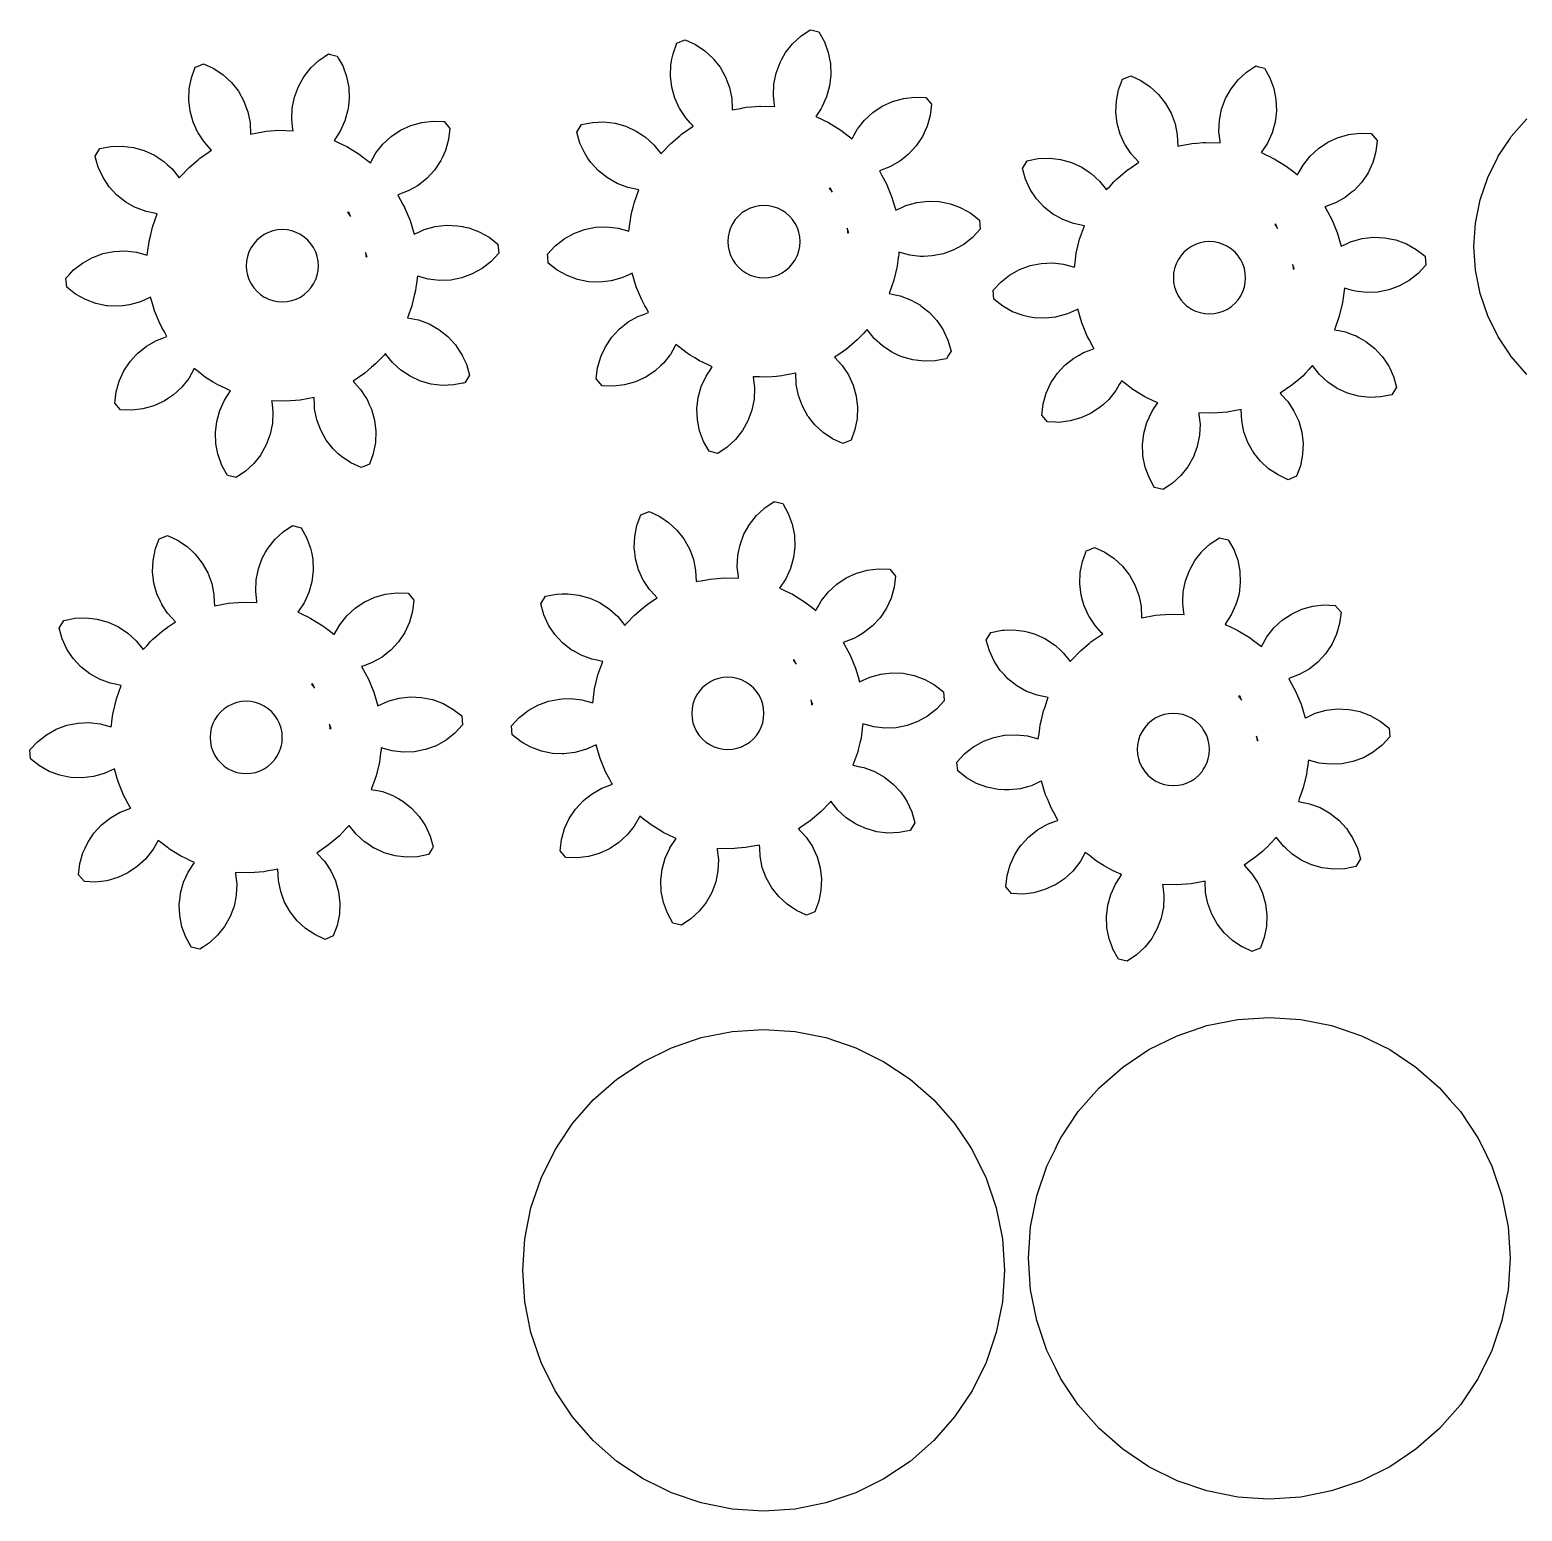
# Model space of a CAD drawing. Extents: x -118 to 162, y 29 to 157.
# Drawn here: x -117.9 to 6, y 34 to 157 of the extents above; entities that cross this region are included whole.
import ezdxf

# ---------------------------------------------------------------- set-up
doc = ezdxf.new("R2010")
doc.units = 0

msp = doc.modelspace()

# ---------------------------------------------------------------- linework, layer by layer
at = {"layer": 'Layer 1', "color": 10}
for points in [[(-67.581001, 148.598), (-66.969002, 148.191568), (-66.801003, 148.08), (-66.111, 147.447001), (-65.536003, 146.724058), (-65.528, 146.714001), (-64.713997, 147.573), (-63.969002, 148.208733), (-63.813999, 148.341), (-62.838001, 149.011), (-62.92173, 149.102404), (-63.090321, 149.28644), (-63.471001, 149.702), (-63.969002, 150.451883), (-63.987671, 150.48), (-63.988998, 150.482), (-64.377998, 151.334), (-64.630997, 152.235001), (-64.739998, 153.165001), (-64.704002, 154.101), (-64.609932, 154.576), (-64.522003, 155.02), (-64.198997, 155.899), (-63.969002, 155.99408), (-63.512001, 156.183001), (-62.662998, 155.790001), (-61.883999, 155.268999), (-61.196999, 154.632999), (-61.151943, 154.576), (-60.616001, 153.898001), (-60.157001, 153.082001), (-59.831001, 152.204), (-59.645, 151.287001), (-59.60965, 150.48), (-59.604, 150.351), (-58.908833, 150.48), (-58.713737, 150.516203), (-58.439999, 150.566999), (-58.009731, 150.60091), (-57.344002, 150.653379), (-57.259998, 150.66), (-56.077, 150.628), (-56.091133, 150.752123), (-56.182999, 151.559), (-56.143002, 152.495001), (-55.958, 153.413), (-55.632999, 154.291), (-55.472687, 154.576), (-55.174, 155.107), (-54.594002, 155.843), (-53.907001, 156.479), (-53.129002, 157), (-52.969002, 156.961662), (-52.407001, 156.827), (-51.951, 156.009001), (-51.626999, 155.129999), (-51.516563, 154.576), (-51.444, 154.212), (-51.407001, 153.275999), (-51.514999, 152.346001), (-51.766998, 151.444), (-52.155998, 150.591999), (-52.230141, 150.48), (-52.673, 149.811001), (-51.604, 149.302), (-50.595001, 148.684), (-49.969002, 148.202154), (-49.657001, 147.962), (-49.595097, 148.071571), (-49.47316, 148.287409), (-49.195999, 148.778), (-49.152, 148.833321), (-48.612999, 149.511), (-47.924, 150.145), (-47.144001, 150.664), (-46.293999, 151.055), (-45.391998, 151.309), (-44.462002, 151.42), (-43.527, 151.385), (-43.043999, 150.82), (-43.155998, 149.889999), (-43.41, 148.989), (-43.801998, 148.138), (-44.321999, 147.358999), (-44.956001, 146.67), (-45.317314, 146.384001), (-45.689999, 146.089001), (-46.506001, 145.628), (-47.382999, 145.3), (-47.313389, 145.171865), (-47.173637, 144.914623), (-46.818001, 144.26), (-46.365002, 143.167), (-46.104786, 142.288), (-46.028999, 142.032), (-45.466854, 142.288), (-45.176998, 142.42), (-44.275002, 142.671), (-43.345001, 142.779), (-42.409, 142.74), (-42, 142.658467), (-41.491001, 142.557), (-40.959999, 142.361273), (-40.938, 142.353164), (-40.612, 142.233), (-39.794998, 141.776), (-39.057999, 141.197), (-39, 140.456), (-39.637001, 139.77), (-40.373001, 139.19), (-40.938, 138.87396), (-40.959999, 138.861653), (-41.189999, 138.733), (-42, 138.433171), (-42.068001, 138.408), (-42.986, 138.223), (-43.73, 138.192), (-43.922001, 138.184), (-43.991531, 138.192), (-44.852001, 138.291), (-45.754002, 138.542), (-45.773026, 138.396967), (-45.799911, 138.192), (-45.811287, 138.10528), (-45.908001, 137.368), (-46.183998, 136.217), (-46.580002, 135.101), (-46.457558, 135.076191), (-46.215073, 135.027061), (-45.661999, 134.915), (-44.785, 134.588), (-43.969002, 134.128), (-43.928574, 134.096), (-43.235001, 133.547), (-42.599998, 132.859), (-42.303051, 132.415), (-42.078999, 132.08), (-42, 131.908699), (-41.687, 131.23), (-41.431, 130.329), (-41.632343, 130), (-41.819, 129.695), (-42, 129.659351), (-42.737999, 129.514), (-43.674, 129.478), (-44.604, 129.588), (-45.505001, 129.841), (-45.851467, 130), (-46.356998, 130.232), (-47.137001, 130.75), (-47.826, 131.383), (-48.409, 132.116), (-48.509056, 132.01054), (-48.712395, 131.796224), (-49.031837, 131.459537), (-49.152, 131.332887), (-49.223999, 131.257), (-50.124001, 130.489), (-50.835606, 130), (-51.098999, 129.819), (-50.466999, 129.128), (-49.949001, 128.348), (-49.558998, 127.497), (-49.306, 126.595), (-49.196999, 125.665), (-49.234001, 124.729), (-49.416, 123.81), (-49.738998, 122.931), (-50.424999, 122.647), (-51.275002, 123.04), (-52.053001, 123.561), (-52.741001, 124.197), (-52.969002, 124.485434), (-53.248001, 124.838386), (-53.321999, 124.932), (-53.780998, 125.748), (-54.106998, 126.626), (-54.292999, 127.544), (-54.334, 128.479), (-54.477062, 128.45243), (-54.765274, 128.398901), (-55.22419, 128.313668), (-55.497002, 128.263), (-55.928211, 128.229015), (-56.676998, 128.17), (-57.344002, 128.188042), (-57.860001, 128.202), (-57.754002, 127.271), (-57.793999, 126.336), (-57.979, 125.418), (-58.305, 124.54), (-58.763, 123.723), (-59.342999, 122.987), (-60.029999, 122.351), (-60.807999, 121.83), (-61.439999, 121.981225), (-61.530998, 122.003), (-61.987, 122.821), (-62.310001, 123.7), (-62.493, 124.618), (-62.530998, 125.554), (-62.422001, 126.484), (-62.171001, 127.386), (-61.780998, 128.238), (-61.439999, 128.754126), (-61.264999, 129.019), (-61.439999, 129.102404), (-61.663708, 129.209021), (-62.079395, 129.407134), (-62.333, 129.528), (-62.701515, 129.754077), (-63.102383, 130), (-63.341999, 130.147), (-63.969002, 130.628434), (-64.280998, 130.868), (-64.341812, 130.760362), (-64.741997, 130.052), (-64.783287, 130), (-65.323997, 129.319), (-65.512703, 129.145613), (-65.536003, 129.124206), (-66.014, 128.685), (-66.792999, 128.166), (-66.969002, 128.085135), (-67.643997, 127.775), (-68.544998, 127.521), (-69.474998, 127.41), (-70.411003, 127.445), (-70.892998, 128.01), (-70.781998, 128.94), (-70.527, 129.841), (-70.453758, 130), (-70.135002, 130.692), (-69.615997, 131.471), (-68.981003, 132.16), (-68.247002, 132.742), (-67.431999, 133.202), (-66.969002, 133.375163), (-66.555, 133.53), (-66.624435, 133.657805), (-66.765213, 133.916934), (-66.862488, 134.096), (-66.969002, 134.292053), (-67.120003, 134.57), (-67.572998, 135.663), (-67.907997, 136.798), (-68.021927, 136.746178), (-68.246704, 136.643935), (-68.761002, 136.41), (-69.663002, 136.159), (-70.593002, 136.051), (-71.528999, 136.09), (-72.446999, 136.273), (-73.325996, 136.597), (-73.727997, 136.821864), (-74.142998, 137.054), (-74.878998, 137.633), (-74.923508, 138.192), (-74.938004, 138.374), (-74.301003, 139.061), (-73.727997, 139.51177), (-73.565002, 139.64), (-72.748001, 140.097), (-71.870003, 140.422), (-70.952003, 140.607), (-70.015999, 140.646), (-69.085999, 140.539), (-68.182999, 140.289), (-68.164101, 140.432932), (-68.125793, 140.724759), (-68.064865, 141.18883), (-68.028999, 141.462), (-67.928535, 141.880971), (-67.830933, 142.288), (-67.752998, 142.613), (-67.357002, 143.729), (-67.479446, 143.753809), (-68.275002, 143.915), (-69.153, 144.242), (-69.968002, 144.702), (-70.703003, 145.283), (-71.337997, 145.972), (-71.613373, 146.384001), (-71.858002, 146.75), (-72.250999, 147.6), (-72.505997, 148.500999), (-72.117996, 149.135), (-71.199997, 149.316), (-70.264, 149.351999), (-69.334, 149.242001), (-68.431999, 148.989), (-67.581001, 148.598)], [(-107.581001, 146.598), (-107.258759, 146.384001), (-106.969002, 146.191568), (-106.801003, 146.08), (-106.496002, 145.799753), (-106.111, 145.446), (-105.528, 144.713), (-105.428047, 144.818477), (-104.713997, 145.572), (-103.969002, 146.208561), (-103.814003, 146.341), (-103.751358, 146.384001), (-102.837997, 147.011), (-103.471001, 147.701), (-103.969002, 148.451845), (-103.988998, 148.482), (-104.377998, 149.333), (-104.630997, 150.235001), (-104.659714, 150.48), (-104.739998, 151.165001), (-104.703003, 152.101), (-104.521004, 153.02), (-104.198997, 153.899), (-103.969002, 153.99408), (-103.512001, 154.183001), (-102.662003, 153.790001), (-101.884003, 153.268999), (-101.195999, 152.632999), (-100.615997, 151.898001), (-100.156998, 151.082001), (-99.933479, 150.48), (-99.831001, 150.204), (-99.644997, 149.285999), (-99.603996, 148.351), (-99.460938, 148.377548), (-99.172699, 148.431034), (-98.440002, 148.566999), (-98.304001, 148.577719), (-97.260002, 148.66), (-96.077003, 148.628), (-96.091133, 148.752123), (-96.182999, 149.559), (-96.1436, 150.48), (-96.142998, 150.493999), (-95.958, 151.412001), (-95.633003, 152.290001), (-95.174004, 153.107), (-94.594002, 153.841999), (-93.906998, 154.479), (-93.762154, 154.576), (-93.128998, 155), (-92.969002, 154.961662), (-92.406998, 154.827), (-92.267075, 154.576), (-91.950996, 154.009001), (-91.626999, 153.129999), (-91.444, 152.211), (-91.406998, 151.275999), (-91.499435, 150.48), (-91.514999, 150.346001), (-91.766998, 149.444), (-92.155998, 148.591999), (-92.672997, 147.811001), (-92.541229, 147.748259), (-92.276031, 147.621986), (-91.854637, 147.421341), (-91.603996, 147.302), (-90.595001, 146.683001), (-90.206009, 146.384001), (-90.112, 146.311739), (-89.969002, 146.20182), (-89.656998, 145.962), (-89.418297, 146.384001), (-89.195999, 146.777), (-88.612999, 147.511), (-87.924004, 148.145), (-87.143997, 148.664), (-86.293999, 149.055), (-85.391998, 149.309), (-84.461998, 149.42), (-83.527, 149.384001), (-83.043999, 148.819), (-83.155998, 147.889999), (-83.410004, 146.988001), (-83.688553, 146.384001), (-83.802002, 146.138), (-84.321999, 145.359), (-84.956001, 144.67), (-85.690002, 144.088), (-86.505997, 143.628), (-87.383003, 143.3), (-87.313797, 143.172623), (-87.172493, 142.912511), (-86.950012, 142.503002), (-86.833214, 142.288), (-86.818001, 142.26), (-86.364998, 141.167), (-86.028999, 140.032), (-85.915932, 140.08349), (-85.691177, 140.185845), (-85.177002, 140.42), (-84.275002, 140.671), (-83.345001, 140.779), (-82.408997, 140.74), (-82, 140.658467), (-81.919998, 140.64252), (-81.490997, 140.557), (-80.612, 140.232), (-79.794998, 139.775), (-79.057999, 139.197), (-79, 138.456), (-79.637001, 137.769), (-80.373001, 137.19), (-81.190002, 136.732), (-81.919998, 136.462615), (-82, 136.433094), (-82.068001, 136.408), (-82.986, 136.223), (-83.921997, 136.184), (-84.851997, 136.291), (-85.753998, 136.541), (-85.772911, 136.396955), (-85.811203, 136.105283), (-85.872108, 135.641376), (-85.907997, 135.368), (-86.007187, 134.954359), (-86.183998, 134.217), (-86.226936, 134.096), (-86.580002, 133.101), (-85.662003, 132.915), (-84.785004, 132.587), (-83.969002, 132.128), (-83.235001, 131.547), (-82.599998, 130.858), (-82.303337, 130.415), (-82.079002, 130.08), (-82.042152, 130), (-82, 129.908497), (-81.919998, 129.734824), (-81.686996, 129.229), (-81.431, 128.329), (-81.819, 127.695), (-81.919998, 127.675108), (-82, 127.659352), (-82.737999, 127.514), (-83.674004, 127.478), (-84.603996, 127.588), (-85.504997, 127.841), (-86.356003, 128.232), (-87.136002, 128.75), (-87.825996, 129.383), (-88.316734, 130), (-88.408997, 130.116), (-88.518921, 130), (-88.711784, 129.79648), (-89.030052, 129.460617), (-89.223, 129.257), (-89.550995, 128.977112), (-90.112, 128.498387), (-90.123001, 128.489), (-91.098999, 127.819), (-91.015343, 127.727534), (-90.467003, 127.128), (-90.112, 126.593444), (-89.948997, 126.348), (-89.842255, 126.114795), (-89.745758, 125.904), (-89.558998, 125.496), (-89.306, 124.595), (-89.196999, 123.664), (-89.234001, 122.729), (-89.416, 121.81), (-89.416733, 121.808), (-89.738998, 120.931), (-90.112, 120.77658), (-90.425003, 120.647), (-91.275002, 121.04), (-92.053001, 121.561), (-92.320618, 121.808), (-92.740997, 122.196), (-92.969002, 122.484931), (-93.320999, 122.931), (-93.780998, 123.748), (-94.107002, 124.625), (-94.292999, 125.543), (-94.308815, 125.904), (-94.334, 126.479), (-95.497002, 126.263), (-96.677002, 126.17), (-97.860001, 126.201), (-97.845963, 126.07787), (-97.826149, 125.904), (-97.753998, 125.271), (-97.793999, 124.335), (-97.978996, 123.417), (-98.304001, 122.541693), (-98.305, 122.539), (-98.715294, 121.808), (-98.763, 121.723), (-99.343002, 120.987), (-100.029999, 120.351), (-100.807999, 119.83), (-101.530998, 120.003), (-101.987, 120.821), (-102.309998, 121.7), (-102.331528, 121.808), (-102.492996, 122.618), (-102.530998, 123.554), (-102.421997, 124.484), (-102.170998, 125.386), (-101.780998, 126.238), (-101.264, 127.019), (-101.394958, 127.081355), (-101.663635, 127.209284), (-102.079384, 127.407242), (-102.333, 127.528), (-102.7015, 127.753702), (-103.342003, 128.146), (-103.640709, 128.37536), (-103.969002, 128.627434), (-104.280998, 128.867), (-104.741997, 128.052), (-105.323997, 127.319), (-106.014, 126.685), (-106.496002, 126.363873), (-106.792999, 126.166), (-106.969002, 126.085135), (-107.643997, 125.775), (-108.544998, 125.521), (-109.474998, 125.41), (-110.411003, 125.445), (-110.892998, 126.01), (-110.781998, 126.94), (-110.527, 127.841), (-110.135002, 128.692), (-109.615997, 129.471), (-109.128464, 130), (-108.981003, 130.16), (-108.247002, 130.741), (-107.431999, 131.202), (-106.969002, 131.375163), (-106.555, 131.53), (-106.624893, 131.658534), (-106.764206, 131.914712), (-106.969002, 132.29132), (-106.98671, 132.323885), (-107.120003, 132.569), (-107.572998, 133.663), (-107.700798, 134.096), (-107.907997, 134.798), (-108.761002, 134.41), (-109.663002, 134.159), (-110.205498, 134.096), (-110.593002, 134.051), (-111.528999, 134.089), (-111.563927, 134.096), (-112.446999, 134.273), (-113.324997, 134.597), (-114.142998, 135.054), (-114.688004, 135.482743), (-114.878998, 135.633), (-114.938004, 136.374), (-114.688004, 136.643231), (-114.301003, 137.06), (-113.565002, 137.64), (-112.748001, 138.097), (-112.491356, 138.192), (-111.870003, 138.422), (-110.952003, 138.606), (-110.015999, 138.646), (-109.085999, 138.539), (-108.182999, 138.288), (-108.163994, 138.43292), (-108.125443, 138.726793), (-108.065392, 139.18458), (-108.028999, 139.462), (-107.928535, 139.880971), (-107.752998, 140.613), (-107.357002, 141.728), (-107.479645, 141.752982), (-108.275002, 141.915), (-109.153, 142.242), (-109.234497, 142.288), (-109.968002, 142.702), (-110.703003, 143.283), (-111.337997, 143.971), (-111.858002, 144.75), (-112.250999, 145.6), (-112.472885, 146.384001), (-112.505997, 146.500999), (-112.117996, 147.135), (-111.198997, 147.316), (-110.264, 147.351999), (-109.334, 147.242001), (-108.431999, 146.989), (-107.581001, 146.598)], [(-35.118, 146.135), (-35, 146.158241), (-34.199001, 146.316), (-33.264, 146.351999), (-32.768002, 146.293333), (-32.334, 146.242001), (-31.431999, 145.989), (-30.580999, 145.598), (-29.969, 145.191569), (-29.801001, 145.08), (-29.111, 144.446), (-28.528, 143.713), (-28.428049, 143.818477), (-28.224638, 144.033134), (-27.90629, 144.36908), (-27.714001, 144.572), (-27.384336, 144.85368), (-26.969, 145.208561), (-26.813999, 145.341), (-26.505711, 145.552632), (-25.837999, 146.011), (-26.180187, 146.384001), (-26.471001, 146.701), (-26.969, 147.451845), (-26.989, 147.482), (-27.378, 148.333), (-27.631001, 149.235001), (-27.74, 150.165001), (-27.702999, 151.101), (-27.521, 152.02), (-27.198999, 152.899), (-26.969, 152.99408), (-26.511999, 153.183001), (-25.662001, 152.790001), (-24.884001, 152.268999), (-24.576, 151.98428), (-24.195999, 151.632999), (-23.615999, 150.898001), (-23.157, 150.082001), (-22.830999, 149.204), (-22.645, 148.285999), (-22.604, 147.351), (-22.460934, 147.377548), (-22.172701, 147.431034), (-21.713739, 147.516203), (-21.440001, 147.566999), (-21.013952, 147.600578), (-20.48, 147.64266), (-20.26, 147.66), (-19.077, 147.628), (-19.091131, 147.752123), (-19.183001, 148.559), (-19.143, 149.493999), (-18.958, 150.412001), (-18.632999, 151.290001), (-18.174, 152.107), (-17.594, 152.841999), (-16.907, 153.479), (-16.384001, 153.829235), (-16.129, 154), (-15.969, 153.961662), (-15.407, 153.827), (-14.951, 153.009001), (-14.627, 152.129999), (-14.444, 151.211), (-14.407, 150.275999), (-14.515, 149.346001), (-14.767, 148.444), (-15.156, 147.591999), (-15.673, 146.811001), (-15.541229, 146.748259), (-15.276032, 146.621986), (-14.854638, 146.421341), (-14.776217, 146.384001), (-14.604, 146.302), (-13.595, 145.683), (-12.969, 145.201821), (-12.657, 144.962), (-12.595877, 145.070059), (-12.472982, 145.287325), (-12.196, 145.777), (-11.713873, 146.384001), (-11.613, 146.511), (-10.924, 147.145), (-10.144, 147.664), (-9.294, 148.055), (-8.392, 148.309), (-8.192, 148.33287), (-7.462, 148.42), (-6.527, 148.384001), (-6.044, 147.819), (-6.156, 146.889999), (-6.298488, 146.384001), (-6.41, 145.988), (-6.802, 145.138), (-7.322, 144.359), (-7.956, 143.67), (-8.192, 143.482872), (-8.69, 143.088), (-9.506, 142.628), (-10.383, 142.3), (-10.3138, 142.172623), (-10.172489, 141.912511), (-9.818, 141.26), (-9.365, 140.167), (-9.029, 139.032), (-8.915934, 139.08349), (-8.691175, 139.185845), (-8.192, 139.413169), (-8.177, 139.42), (-7.275, 139.671), (-6.345, 139.779), (-5.409, 139.74), (-5, 139.658467), (-4.491, 139.557), (-3.612, 139.232), (-2.795, 138.775), (-2.058, 138.197), (-2.057609, 138.192), (-2, 137.456), (-2.637, 136.769), (-3.373, 136.19), (-4.19, 135.732), (-5, 135.433094), (-5.068, 135.408), (-5.986, 135.223), (-6.922, 135.184), (-7.852, 135.291), (-8.192, 135.385235), (-8.754, 135.541), (-8.908, 134.368), (-9.184, 133.217), (-9.58, 132.101), (-9.457557, 132.076191), (-9.215329, 132.027112), (-8.662, 131.915), (-8.192, 131.739219), (-7.785, 131.587), (-7.559477, 131.460143), (-6.969, 131.128), (-6.235, 130.547), (-5.730871, 130), (-5.6, 129.858), (-5.303338, 129.415), (-5.079, 129.08), (-5, 128.908497), (-4.687, 128.229), (-4.431, 127.329), (-4.819, 126.695), (-5, 126.659352), (-5.738, 126.514), (-6.674, 126.478), (-7.604, 126.588), (-8.192, 126.75311), (-8.505, 126.841), (-9.356, 127.232), (-10.136, 127.75), (-10.826, 128.383), (-11.409, 129.116), (-11.509453, 129.009994), (-11.711782, 128.79648), (-12.030049, 128.460617), (-12.223, 128.257), (-12.550994, 127.977112), (-13.123, 127.489), (-14.099, 126.819), (-14.015344, 126.727534), (-13.467, 126.128), (-12.949, 125.348), (-12.559, 124.496), (-12.306, 123.595), (-12.197, 122.664), (-12.230874, 121.808), (-12.234, 121.729), (-12.416, 120.81), (-12.739, 119.931), (-13.425, 119.647), (-14.275, 120.04), (-15.053, 120.561), (-15.741, 121.196), (-15.969, 121.484931), (-16.223938, 121.808), (-16.320999, 121.931), (-16.384001, 122.042893), (-16.781, 122.748), (-17.107, 123.625), (-17.292999, 124.543), (-17.334, 125.479), (-17.477257, 125.452394), (-17.766325, 125.398706), (-18.225431, 125.313437), (-18.497, 125.263), (-19.677, 125.17), (-20.860001, 125.201), (-20.845966, 125.077869), (-20.817936, 124.831941), (-20.754, 124.271), (-20.794001, 123.335), (-20.979, 122.417), (-21.20512, 121.808), (-21.305, 121.539), (-21.763, 120.723), (-22.343, 119.987), (-23.030001, 119.351), (-23.808001, 118.83), (-24.531, 119.003), (-24.576, 119.083724), (-24.987, 119.821), (-25.309999, 120.7), (-25.493, 121.618), (-25.500713, 121.808), (-25.531, 122.554), (-25.422001, 123.484), (-25.171, 124.386), (-24.781, 125.238), (-24.576, 125.547681), (-24.264, 126.019), (-24.576, 126.167557), (-25.333, 126.528), (-26.341999, 127.146), (-26.969, 127.627434), (-27.281, 127.867), (-27.342281, 127.75866), (-27.464359, 127.542838), (-27.742001, 127.052), (-28.323999, 126.319), (-28.775002, 125.904), (-29.013, 125.685), (-29.792999, 125.166), (-29.969, 125.085135), (-30.643999, 124.775), (-31.545, 124.521), (-32.474998, 124.41), (-32.768002, 124.420956), (-33.410999, 124.445), (-33.893002, 125.01), (-33.782001, 125.94), (-33.527, 126.841), (-33.134998, 127.692), (-32.768002, 128.242854), (-32.616001, 128.471), (-31.981001, 129.16), (-31.247, 129.741), (-30.789116, 130), (-30.431999, 130.202), (-29.969, 130.375163), (-29.555, 130.53), (-29.624895, 130.658534), (-29.969, 131.29132), (-30.120001, 131.569), (-30.573, 132.663), (-30.908001, 133.798), (-31.021584, 133.746335), (-31.248011, 133.643341), (-31.761, 133.41), (-32.662998, 133.159), (-32.768002, 133.146806), (-33.592999, 133.051), (-34.528999, 133.089), (-35, 133.183405), (-35.446999, 133.273), (-36.325001, 133.597), (-37, 133.974109), (-37.143002, 134.054), (-37.879002, 134.633), (-37.938, 135.374), (-37.300999, 136.06), (-37, 136.297201), (-36.564999, 136.64), (-35.748001, 137.097), (-35, 137.373879), (-34.869999, 137.422), (-33.952, 137.606), (-33.015999, 137.646), (-32.768002, 137.617466), (-32.085999, 137.539), (-31.183001, 137.288), (-31.16399, 137.43292), (-31.064417, 138.192), (-31.028999, 138.462), (-30.753, 139.613), (-30.357, 140.728), (-30.479641, 140.752982), (-30.722004, 140.802353), (-31.275, 140.915), (-32.153, 141.242), (-32.768002, 141.589116), (-32.967999, 141.702), (-33.702999, 142.283), (-34.338001, 142.971), (-34.858002, 143.75), (-35, 144.057125), (-35.250999, 144.6), (-35.506001, 145.501), (-35.118, 146.135)], [(6.393, 128.393), (5.1, 129.869), (5.012453, 130), (5, 130.018633), (4.01, 131.5), (3.142, 133.26), (2.511, 135.118), (2.128, 137.042), (2, 139), (2.128, 140.958), (2.511, 142.882), (3.142, 144.74), (3.952791, 146.384001), (4.01, 146.5), (5, 147.981367), (5.1, 148.131001), (6.393, 149.607)], [(-51.415001, 143.676), (-51.30619, 143.513), (-51.452, 143.865), (-51.521847, 143.83606), (-51.546394, 143.825887), (-51.415001, 143.676)], [(-91.415001, 141.676), (-91.30619, 141.513), (-91.452003, 141.865), (-91.521843, 141.83606), (-91.546394, 141.825887), (-91.415001, 141.676)], [(-56.969002, 142.415), (-57.344002, 142.390064), (-57.360001, 142.389), (-57.744999, 142.313), (-57.81881, 142.288), (-58.117001, 142.187), (-58.469002, 142.013), (-58.794998, 141.795), (-59.09, 141.536), (-59.348999, 141.241), (-59.567001, 140.915), (-59.740002, 140.563), (-59.867001, 140.192), (-59.943001, 139.807), (-59.969002, 139.415), (-59.943001, 139.023), (-59.867001, 138.639), (-59.740002, 138.267), (-59.70314, 138.192), (-59.567001, 137.915), (-59.348999, 137.589), (-59.09, 137.294), (-58.794998, 137.035), (-58.469002, 136.817), (-58.117001, 136.643), (-57.744999, 136.517), (-57.360001, 136.441), (-57.344002, 136.439936), (-56.969002, 136.415), (-56.577, 136.441), (-56.192001, 136.517), (-55.820999, 136.643), (-55.469002, 136.817), (-55.143002, 137.035), (-54.847, 137.294), (-54.589001, 137.589), (-54.370998, 137.915), (-54.234074, 138.192), (-54.196999, 138.267), (-54.070999, 138.639), (-53.993999, 139.023), (-53.969002, 139.415), (-53.993999, 139.807), (-54.070999, 140.192), (-54.196999, 140.563), (-54.370998, 140.915), (-54.589001, 141.241), (-54.847, 141.536), (-55.143002, 141.795), (-55.469002, 142.013), (-55.820999, 142.187), (-56.118389, 142.288), (-56.192001, 142.313), (-56.577, 142.389), (-56.969002, 142.415)], [(-98.116997, 140.186), (-98.304001, 140.094093), (-98.469002, 140.013), (-98.794998, 139.795), (-99.089996, 139.536), (-99.348999, 139.241), (-99.567001, 138.915), (-99.739998, 138.563), (-99.866661, 138.192), (-99.866997, 138.191), (-99.943001, 137.806), (-99.969002, 137.415), (-99.943001, 137.023), (-99.866997, 136.638), (-99.739998, 136.267), (-99.567001, 135.915), (-99.348999, 135.589), (-99.089996, 135.294), (-98.794998, 135.035), (-98.469002, 134.817), (-98.304001, 134.735437), (-98.116997, 134.643), (-97.745003, 134.517), (-97.360001, 134.44), (-96.969002, 134.415), (-96.577003, 134.44), (-96.192001, 134.517), (-95.820999, 134.643), (-95.469002, 134.817), (-95.141998, 135.035), (-94.847, 135.294), (-94.588997, 135.589), (-94.371002, 135.915), (-94.208, 136.244747), (-94.196999, 136.267), (-94.070999, 136.638), (-93.994003, 137.023), (-93.969002, 137.415), (-93.994003, 137.806), (-94.070999, 138.191), (-94.071342, 138.192), (-94.196999, 138.563), (-94.208, 138.585253), (-94.371002, 138.915), (-94.588997, 139.241), (-94.847, 139.536), (-95.141998, 139.795), (-95.469002, 140.013), (-95.820999, 140.186), (-96.192001, 140.313), (-96.577003, 140.389), (-96.969002, 140.415), (-97.360001, 140.389), (-97.745003, 140.313), (-98.116997, 140.186)], [(-49.921001, 140.169), (-49.969002, 140.284877), (-50.036858, 140.448692), (-50.067287, 140.52215), (-50.028999, 140.329), (-50.020027, 140.19231), (-50.015919, 140.129717), (-49.969002, 140.149135), (-49.967545, 140.149737), (-49.921001, 140.169)], [(-14.415, 140.676), (-14.30619, 140.513), (-14.420862, 140.78983), (-14.452, 140.865), (-14.521847, 140.83606), (-14.546396, 140.825887), (-14.491596, 140.763375), (-14.415, 140.676)], [(-20.360001, 139.389), (-20.48, 139.365312), (-20.745001, 139.313), (-21.117001, 139.186), (-21.469, 139.013), (-21.795, 138.795), (-22.09, 138.536), (-22.349001, 138.241), (-22.381767, 138.192), (-22.566999, 137.915), (-22.74, 137.563), (-22.867001, 137.191), (-22.943001, 136.806), (-22.969, 136.415), (-22.943001, 136.023), (-22.867001, 135.638), (-22.74, 135.267), (-22.566999, 134.915), (-22.349001, 134.589), (-22.09, 134.294), (-21.864479, 134.096), (-21.795, 134.035), (-21.469, 133.817), (-21.117001, 133.643), (-20.745001, 133.517), (-20.48, 133.464), (-20.360001, 133.44), (-19.969, 133.415), (-19.577, 133.44), (-19.191999, 133.517), (-18.820999, 133.643), (-18.469, 133.817), (-18.142, 134.035), (-18.072521, 134.096), (-17.847, 134.294), (-17.589001, 134.589), (-17.371, 134.915), (-17.197001, 135.267), (-17.070999, 135.638), (-16.993999, 136.023), (-16.969, 136.415), (-16.993999, 136.806), (-17.070999, 137.191), (-17.197001, 137.563), (-17.371, 137.915), (-17.556232, 138.192), (-17.589001, 138.241), (-17.847, 138.536), (-18.142, 138.795), (-18.469, 139.013), (-18.820999, 139.186), (-19.191999, 139.313), (-19.577, 139.389), (-19.969, 139.415), (-20.360001, 139.389)], [(-90.021439, 138.213846), (-90.020004, 138.192), (-90.015915, 138.129717), (-89.969002, 138.149135), (-89.920998, 138.169), (-89.930527, 138.192), (-89.952568, 138.245211), (-89.969002, 138.284877), (-90.036858, 138.448692), (-90.067284, 138.52215), (-90.028999, 138.329), (-90.021439, 138.213846)], [(-13.015918, 137.129717), (-12.969, 137.149135), (-12.921, 137.169), (-12.969, 137.284877), (-13.036858, 137.448692), (-13.067286, 137.52215), (-13.029, 137.329), (-13.015918, 137.129717)], [(-77.301003, 99.889999), (-77, 100.127201), (-76.565002, 100.469999), (-75.748001, 100.927), (-74.870003, 101.252001), (-73.952003, 101.436001), (-73.727997, 101.445572), (-73.015999, 101.476), (-72.085999, 101.368999), (-71.182999, 101.118), (-71.163994, 101.262918), (-71.125443, 101.556793), (-71.028999, 102.292), (-70.752998, 103.443001), (-70.357002, 104.558001), (-70.479645, 104.582983), (-70.722, 104.632353), (-71.275002, 104.745001), (-72.153, 105.072001), (-72.776649, 105.424), (-72.968002, 105.532), (-73.703003, 106.113001), (-73.727997, 106.140087), (-74.337997, 106.801001), (-74.858002, 107.58), (-75.250999, 108.43), (-75.505997, 109.330999), (-75.117996, 109.965), (-74.199997, 110.146), (-73.727997, 110.164154), (-73.264, 110.181999), (-72.334, 110.072001), (-71.431999, 109.819), (-70.781235, 109.52), (-70.581001, 109.427999), (-69.801003, 108.91), (-69.111, 108.275999), (-68.528, 107.542999), (-68.428047, 107.648478), (-68.22464, 107.863134), (-67.906288, 108.19908), (-67.713997, 108.402), (-66.969002, 109.038561), (-66.814003, 109.171), (-66.305603, 109.52), (-65.837997, 109.841), (-66.393257, 110.446259), (-66.471001, 110.531), (-66.969002, 111.281845), (-66.988998, 111.312), (-67.377998, 112.163), (-67.630997, 113.065001), (-67.69558, 113.615999), (-67.739998, 113.995001), (-67.704002, 114.931), (-67.522003, 115.85), (-67.198997, 116.729), (-66.969002, 116.82408), (-66.512001, 117.013), (-65.663002, 116.62), (-65.536003, 116.535062), (-64.884003, 116.099), (-64.196999, 115.463), (-63.616001, 114.728), (-63.157001, 113.912001), (-63.047096, 113.615999), (-62.831001, 113.034), (-62.645, 112.115999), (-62.604, 111.181), (-62.460934, 111.207548), (-62.172699, 111.261034), (-61.439999, 111.396999), (-60.259998, 111.49), (-59.077, 111.458), (-59.091133, 111.582123), (-59.119091, 111.827684), (-59.182999, 112.389), (-59.143002, 113.323999), (-59.084156, 113.615999), (-58.958, 114.242), (-58.632999, 115.12), (-58.174, 115.937), (-57.594002, 116.672), (-57.344002, 116.903805), (-56.907001, 117.309), (-56.129002, 117.83), (-55.407001, 117.657), (-54.951, 116.839), (-54.626999, 115.96), (-54.444, 115.041), (-54.407001, 114.106), (-54.463902, 113.615999), (-54.514999, 113.176001), (-54.766998, 112.274), (-55.155998, 111.422001), (-55.673, 110.641001), (-55.541229, 110.578259), (-55.276031, 110.451986), (-54.854637, 110.251341), (-54.604, 110.132), (-53.595001, 109.513), (-52.969002, 109.03182), (-52.657001, 108.792), (-52.595879, 108.900059), (-52.47298, 109.117325), (-52.195999, 109.607), (-51.612999, 110.341), (-50.924, 110.975), (-50.144001, 111.493999), (-49.293999, 111.885), (-49.152, 111.924986), (-48.391998, 112.139), (-47.462002, 112.25), (-46.527, 112.214001), (-46.043999, 111.649), (-46.155998, 110.719999), (-46.41, 109.818001), (-46.801998, 108.968), (-47.321999, 108.188999), (-47.956001, 107.5), (-48.689999, 106.917999), (-49.152, 106.657558), (-49.506001, 106.458), (-50.382999, 106.129999), (-50.313801, 106.002623), (-49.999451, 105.424), (-49.818001, 105.09), (-49.365002, 103.997), (-49.152, 103.277491), (-49.028999, 102.862), (-48.176998, 103.25), (-47.275002, 103.500999), (-46.345001, 103.608999), (-45.409, 103.57), (-44.491001, 103.386999), (-43.612, 103.062), (-42.794998, 102.605), (-42.057999, 102.027), (-42.003288, 101.327999), (-42, 101.285999), (-42.637001, 100.599001), (-43.373001, 100.02), (-44.189999, 99.562), (-45.068001, 99.238001), (-45.986, 99.052999), (-46.922001, 99.014), (-47.852001, 99.121), (-48.754002, 99.371), (-48.772911, 99.226954), (-48.811203, 98.935284), (-48.872108, 98.471376), (-48.908001, 98.198), (-49.007187, 97.784359), (-49.139637, 97.231998), (-49.152, 97.18045), (-49.183998, 97.047001), (-49.580002, 95.931), (-49.457558, 95.906193), (-49.152, 95.84428), (-48.661999, 95.744999), (-47.785, 95.417), (-46.969002, 94.958), (-46.235001, 94.376999), (-45.599998, 93.688), (-45.303337, 93.244999), (-45.078999, 92.91), (-44.687, 92.058998), (-44.431, 91.158001), (-44.819, 90.525002), (-45.737999, 90.344002), (-46.674, 90.307999), (-47.604, 90.417999), (-48.505001, 90.671001), (-49.152, 90.967922), (-49.356998, 91.062), (-50.137001, 91.580002), (-50.826, 92.213001), (-51.409, 92.945999), (-51.509056, 92.840542), (-51.712395, 92.626225), (-52.031837, 92.289536), (-52.223999, 92.087002), (-53.124001, 91.319), (-54.098999, 90.648998), (-54.015781, 90.558014), (-53.848351, 90.374954), (-53.466999, 89.958), (-52.949001, 89.178001), (-52.88583, 89.040001), (-52.558998, 88.326), (-52.306, 87.424999), (-52.196999, 86.493999), (-52.234001, 85.558998), (-52.416, 84.639999), (-52.738998, 83.761002), (-53.424999, 83.477001), (-54.275002, 83.869999), (-55.053001, 84.390999), (-55.741001, 85.026001), (-56.321999, 85.761002), (-56.780998, 86.577999), (-57.106998, 87.455002), (-57.292999, 88.373001), (-57.322216, 89.040001), (-57.334, 89.308998), (-57.344002, 89.307144), (-57.853344, 89.212543), (-58.497002, 89.092999), (-59.169472, 89.040001), (-59.676998, 89), (-60.860001, 89.030998), (-60.845966, 88.907871), (-60.754002, 88.101002), (-60.793999, 87.165001), (-60.979, 86.247002), (-61.305, 85.368999), (-61.439999, 85.128475), (-61.763, 84.553001), (-62.342999, 83.817001), (-63.029999, 83.181), (-63.807999, 82.66), (-64.530998, 82.833), (-64.987, 83.651001), (-65.309998, 84.529999), (-65.492996, 85.448002), (-65.530998, 86.383999), (-65.421997, 87.313999), (-65.170998, 88.216), (-64.793816, 89.040001), (-64.780998, 89.068001), (-64.264999, 89.848999), (-64.395111, 89.911011), (-65.333, 90.358002), (-65.536003, 90.482334), (-66.342003, 90.976002), (-66.969002, 91.457436), (-67.280998, 91.696999), (-67.342285, 91.588661), (-67.741997, 90.882), (-68.323997, 90.148998), (-69.014, 89.514999), (-69.726959, 89.040001), (-69.792999, 88.995998), (-70.643997, 88.605), (-71.544998, 88.351002), (-72.474998, 88.240002), (-73.411003, 88.275002), (-73.892998, 88.84), (-73.869125, 89.040001), (-73.781998, 89.77), (-73.727997, 89.9608), (-73.527, 90.671001), (-73.135002, 91.521999), (-72.615997, 92.300999), (-71.981003, 92.990002), (-71.796555, 93.136002), (-71.247002, 93.570999), (-70.431999, 94.032001), (-69.555, 94.360001), (-69.624893, 94.488533), (-69.764206, 94.744713), (-70.120003, 95.398998), (-70.572998, 96.493), (-70.791122, 97.231998), (-70.907997, 97.627998), (-71.761002, 97.240002), (-71.789749, 97.231998), (-72.663002, 96.988998), (-73.593002, 96.881001), (-73.727997, 96.886482), (-74.528999, 96.918999), (-75.446999, 97.103001), (-75.796974, 97.231998), (-76.325996, 97.426998), (-77, 97.804012), (-77.142998, 97.883999), (-77.878998, 98.462999), (-77.938004, 99.204), (-77.301003, 99.889999)], [(-107.198997, 114.729), (-106.969002, 114.82408), (-106.512001, 115.013), (-105.662003, 114.619), (-104.884003, 114.099), (-104.361511, 113.615999), (-104.195999, 113.462999), (-103.615997, 112.728001), (-103.156998, 111.912001), (-102.831001, 111.034), (-102.644997, 110.115999), (-102.618896, 109.52), (-102.603996, 109.18), (-101.440002, 109.396999), (-100.260002, 109.49), (-99.077003, 109.458), (-99.084068, 109.52), (-99.182999, 110.388), (-99.142998, 111.323999), (-98.958, 112.242001), (-98.633003, 113.120001), (-98.35434, 113.615999), (-98.304001, 113.705606), (-98.174004, 113.937), (-97.594002, 114.672), (-96.906998, 115.308), (-96.128998, 115.83), (-95.406998, 115.656), (-94.950996, 114.839), (-94.626999, 113.959999), (-94.558502, 113.615999), (-94.444, 113.041), (-94.406998, 112.105), (-94.514999, 111.174999), (-94.766998, 110.273001), (-95.155998, 109.421), (-95.672997, 108.641001), (-95.540855, 108.578079), (-95.275787, 108.451868), (-94.85453, 108.251287), (-94.603996, 108.132), (-94.24115, 107.909399), (-93.595001, 107.513), (-93.297707, 107.284485), (-92.969002, 107.03182), (-92.656998, 106.792), (-92.195999, 107.607), (-91.612999, 108.341), (-90.924004, 108.974001), (-90.143997, 109.493), (-90.112, 109.507757), (-89.293999, 109.885), (-88.391998, 110.139), (-87.461998, 110.25), (-86.527, 110.214001), (-86.043999, 109.649), (-86.155998, 108.719), (-86.410004, 107.818001), (-86.802002, 106.968), (-87.321999, 106.188999), (-87.956001, 105.5), (-88.051849, 105.424), (-88.690002, 104.917999), (-89.505997, 104.458), (-90.112, 104.231354), (-90.383003, 104.129999), (-90.112, 103.631168), (-89.818001, 103.09), (-89.364998, 101.996), (-89.167252, 101.327999), (-89.028999, 100.861), (-88.177002, 101.25), (-87.896698, 101.327999), (-87.275002, 101.500999), (-86.345001, 101.608), (-85.408997, 101.57), (-84.490997, 101.386), (-84.333649, 101.327999), (-83.612, 101.062), (-82.794998, 100.605), (-82.057999, 100.027), (-82, 99.285999), (-82.637001, 98.599001), (-83.373001, 98.02), (-84.190002, 97.562), (-85.068001, 97.237), (-85.092949, 97.231998), (-85.986, 97.053001), (-86.921997, 97.014), (-87.851997, 97.120998), (-88.252487, 97.231998), (-88.753998, 97.370998), (-88.772247, 97.231998), (-88.772911, 97.226955), (-88.811203, 96.935284), (-88.871689, 96.474606), (-88.907997, 96.198002), (-89.183998, 95.047001), (-89.580002, 93.931), (-89.457588, 93.906063), (-89.215378, 93.856724), (-88.662003, 93.743999), (-87.785004, 93.417), (-87.285446, 93.136002), (-86.969002, 92.958), (-86.235001, 92.375999), (-85.599998, 91.688), (-85.303719, 91.244999), (-85.079002, 90.909), (-84.686996, 90.058998), (-84.431, 89.158001), (-84.503326, 89.040001), (-84.819, 88.525002), (-85.737999, 88.344002), (-86.674004, 88.306999), (-87.603996, 88.417), (-88.504997, 88.671001), (-89.310181, 89.040001), (-89.356003, 89.061001), (-90.112, 89.56403), (-90.136002, 89.580002), (-90.825996, 90.213001), (-91.408997, 90.945999), (-91.509453, 90.839993), (-91.710609, 90.62772), (-92.223, 90.087002), (-93.123001, 89.318001), (-93.527969, 89.040001), (-94.098999, 88.647999), (-93.467003, 87.958), (-92.948997, 87.178001), (-92.558998, 86.326), (-92.306, 85.424), (-92.249741, 84.944), (-92.196999, 84.493999), (-92.234001, 83.557999), (-92.416, 82.639999), (-92.738998, 81.761002), (-93.425003, 81.476002), (-94.275002, 81.869999), (-95.053001, 82.390999), (-95.740997, 83.026001), (-96.320999, 83.761002), (-96.780998, 84.577), (-96.917267, 84.944), (-97.107002, 85.455002), (-97.292999, 86.373001), (-97.334, 87.308998), (-97.477234, 87.282276), (-97.765495, 87.228489), (-98.304001, 87.12801), (-98.497002, 87.091999), (-99.677002, 87), (-100.860001, 87.030998), (-100.846077, 86.908852), (-100.817604, 86.659008), (-100.753998, 86.101002), (-100.793999, 85.165001), (-100.838539, 84.944), (-100.978996, 84.247002), (-101.305, 83.368999), (-101.763, 82.551998), (-102.343002, 81.817001), (-103.029999, 81.181), (-103.526314, 80.848), (-103.807999, 80.659), (-104.530998, 80.833), (-104.53936, 80.848), (-104.987, 81.651001), (-105.309998, 82.528999), (-105.492996, 83.448002), (-105.530998, 84.383999), (-105.465363, 84.944), (-105.421997, 85.313999), (-105.170998, 86.216), (-104.780998, 87.068001), (-104.264, 87.848999), (-104.394958, 87.911354), (-104.663635, 88.039284), (-105.079384, 88.23724), (-105.333, 88.358002), (-106.342003, 88.976002), (-106.425354, 89.040001), (-106.496002, 89.094246), (-106.969002, 89.457436), (-107.280998, 89.696999), (-107.652626, 89.040001), (-107.741997, 88.882), (-108.323997, 88.148998), (-109.014, 87.514999), (-109.792999, 86.995998), (-110.643997, 86.605), (-111.544998, 86.349998), (-112.474998, 86.240002), (-113.411003, 86.275002), (-113.892998, 86.84), (-113.781998, 87.77), (-113.527, 88.671001), (-113.356827, 89.040001), (-113.135002, 89.521), (-112.615997, 90.300999), (-111.981003, 90.988998), (-111.247002, 91.570999), (-110.431999, 92.030998), (-109.555, 92.359001), (-109.624435, 92.486805), (-109.765213, 92.745934), (-109.985374, 93.151192), (-110.120003, 93.398998), (-110.286728, 93.801643), (-110.572998, 94.493), (-110.677986, 94.848705), (-110.907997, 95.627998), (-111.761002, 95.238998), (-112.663002, 94.987999), (-113.593002, 94.881001), (-114.528999, 94.918999), (-114.688004, 94.950871), (-115.446999, 95.103001), (-116.324997, 95.426998), (-117.142998, 95.883999), (-117.878998, 96.463001), (-117.938004, 97.202999), (-117.91111, 97.231998), (-117.301003, 97.889999), (-116.565002, 98.469), (-115.748001, 98.927), (-114.870003, 99.252001), (-114.688004, 99.288479), (-113.952003, 99.436001), (-113.015999, 99.475), (-112.085999, 99.368), (-111.182999, 99.118), (-111.164116, 99.261934), (-111.125839, 99.553757), (-111.065392, 100.01458), (-111.028999, 100.292), (-110.752998, 101.443001), (-110.357002, 102.558001), (-110.479645, 102.582983), (-110.722, 102.632353), (-111.275002, 102.745001), (-112.153, 103.072001), (-112.968002, 103.532), (-113.703003, 104.113001), (-114.337997, 104.801001), (-114.688004, 105.325327), (-114.858002, 105.58), (-115.250999, 106.43), (-115.505997, 107.330999), (-115.117996, 107.964001), (-114.688004, 108.049158), (-114.198997, 108.146), (-113.264, 108.181999), (-112.334, 108.072001), (-111.431999, 107.818001), (-110.581001, 107.427999), (-109.801003, 106.909), (-109.111, 106.275999), (-108.528, 105.542999), (-108.427544, 105.649006), (-108.226395, 105.86128), (-107.904213, 106.201271), (-107.713997, 106.402), (-107.389168, 106.679552), (-106.969002, 107.038561), (-106.814003, 107.171), (-106.505714, 107.382633), (-106.496002, 107.389299), (-105.837997, 107.841), (-106.471001, 108.531), (-106.496002, 108.568693), (-106.969002, 109.281845), (-106.988998, 109.312), (-107.084076, 109.52), (-107.377998, 110.163), (-107.630997, 111.065001), (-107.739998, 111.995001), (-107.703003, 112.931), (-107.567192, 113.615999), (-107.521004, 113.849001), (-107.198997, 114.729)], [(-35.334, 107.072001), (-35, 106.977947), (-34.431999, 106.818001), (-33.581001, 106.427999), (-32.800999, 105.909), (-32.768002, 105.878727), (-32.272327, 105.424), (-32.111, 105.275999), (-31.528, 104.542999), (-31.427547, 104.649006), (-30.714001, 105.402), (-30.688251, 105.424), (-29.969, 106.038561), (-29.813999, 106.171), (-28.837999, 106.841), (-28.922308, 106.932901), (-29.471001, 107.531), (-29.969, 108.281845), (-29.989, 108.312), (-30.378, 109.163), (-30.478134, 109.52), (-30.631001, 110.065001), (-30.74, 110.995001), (-30.702999, 111.931), (-30.521, 112.849001), (-30.240347, 113.615999), (-30.198999, 113.729), (-29.969, 113.82408), (-29.511999, 114.013), (-28.662001, 113.618999), (-28.657511, 113.615999), (-27.884001, 113.099001), (-27.195999, 112.462999), (-26.615999, 111.728001), (-26.157, 110.912001), (-25.830999, 110.034), (-25.726856, 109.52), (-25.645, 109.115999), (-25.604, 108.18), (-25.460764, 108.206703), (-24.576, 108.371647), (-24.440001, 108.396999), (-23.26, 108.49), (-22.077, 108.458), (-22.091146, 108.582121), (-22.119358, 108.829628), (-22.183001, 109.388), (-22.177359, 109.52), (-22.143, 110.323999), (-21.958, 111.242001), (-21.632999, 112.120001), (-21.174, 112.937), (-20.638191, 113.615999), (-20.594, 113.672001), (-19.907, 114.308), (-19.129, 114.83), (-18.407, 114.656), (-17.951, 113.839001), (-17.868801, 113.615999), (-17.627001, 112.959999), (-17.444, 112.041), (-17.407, 111.105), (-17.514999, 110.174999), (-17.697994, 109.52), (-17.767, 109.273001), (-18.156, 108.421), (-18.673, 107.641001), (-18.540855, 107.578079), (-18.275785, 107.451868), (-17.604, 107.132), (-16.594999, 106.513), (-16.384001, 106.350813), (-15.969, 106.03182), (-15.657, 105.792), (-15.196, 106.607), (-14.613, 107.341), (-13.924, 107.974001), (-13.144, 108.493), (-12.294, 108.885), (-11.392, 109.139), (-10.462, 109.25), (-9.527, 109.214001), (-9.044, 108.649), (-9.156, 107.719), (-9.41, 106.818001), (-9.802, 105.968), (-10.165133, 105.424), (-10.322, 105.188999), (-10.956, 104.5), (-11.69, 103.917999), (-12.506, 103.458), (-13.383, 103.129999), (-13.3138, 103.002623), (-13.172489, 102.742512), (-12.950015, 102.333002), (-12.818, 102.09), (-12.654395, 101.694893), (-12.365, 100.996), (-12.029, 99.861), (-11.916325, 99.912445), (-11.177, 100.25), (-10.275, 100.500999), (-9.345, 100.608), (-8.409, 100.57), (-8.192, 100.526505), (-7.491, 100.386), (-6.612, 100.062), (-5.795, 99.605), (-5.058, 99.027), (-5, 98.285999), (-5.637, 97.598999), (-6.103515, 97.231998), (-6.373, 97.02), (-7.19, 96.562), (-8.068, 96.237), (-8.192, 96.212147), (-8.986, 96.053001), (-9.922, 96.014), (-10.852, 96.120998), (-11.754, 96.370998), (-11.772911, 96.226955), (-11.811204, 95.935284), (-11.871685, 95.474606), (-11.908, 95.198002), (-12.184, 94.047001), (-12.507258, 93.136002), (-12.58, 92.931), (-11.662, 92.743999), (-10.785, 92.417), (-9.969, 91.958), (-9.235, 91.375999), (-8.6, 90.688), (-8.303719, 90.244999), (-8.192, 90.077957), (-8.079, 89.909), (-7.687, 89.058998), (-7.681602, 89.040001), (-7.431, 88.158001), (-7.819, 87.525002), (-8.192, 87.451538), (-8.738, 87.344002), (-9.674, 87.306999), (-10.604, 87.417), (-11.505, 87.671001), (-12.356, 88.061001), (-13.136, 88.580002), (-13.637422, 89.040001), (-13.826, 89.213001), (-14.409, 89.945999), (-14.509453, 89.839993), (-15.223, 89.087002), (-15.278007, 89.040001), (-15.546721, 88.810398), (-16.122999, 88.318001), (-16.384001, 88.138828), (-17.099001, 87.647999), (-16.466999, 86.958), (-16.384001, 86.833019), (-15.949, 86.178001), (-15.842251, 85.944794), (-15.559, 85.326), (-15.306, 84.424), (-15.197, 83.493999), (-15.234, 82.557999), (-15.416, 81.639999), (-15.70703, 80.848), (-15.739, 80.761002), (-16.384001, 80.493034), (-16.424999, 80.476002), (-17.227537, 80.848), (-17.275, 80.869999), (-18.052999, 81.390999), (-18.740999, 82.026001), (-19.320999, 82.761002), (-19.781, 83.577), (-20.107, 84.455002), (-20.206078, 84.944), (-20.292999, 85.373001), (-20.334, 86.308998), (-20.477232, 86.282276), (-21.497, 86.091999), (-22.677, 86), (-23.860001, 86.030998), (-23.846077, 85.908852), (-23.8176, 85.659008), (-23.754, 85.101002), (-23.76071, 84.944), (-23.794001, 84.165001), (-23.844362, 83.915092), (-23.979, 83.247002), (-24.305, 82.368999), (-24.576, 81.885578), (-24.763, 81.551998), (-25.318537, 80.848), (-25.343, 80.817001), (-26.030001, 80.181), (-26.808001, 79.659), (-27.531, 79.833), (-27.987, 80.651001), (-28.059473, 80.848), (-28.309999, 81.528999), (-28.493, 82.448002), (-28.531, 83.383999), (-28.422001, 84.313999), (-28.171, 85.216), (-27.781, 86.068001), (-27.264, 86.848999), (-27.394957, 86.911354), (-27.663633, 87.039284), (-28.079384, 87.23724), (-28.333, 87.358002), (-28.7015, 87.583702), (-29.341999, 87.976002), (-29.639235, 88.204227), (-29.969, 88.457436), (-30.281, 88.696999), (-30.684528, 87.983601), (-30.742001, 87.882), (-31.323999, 87.148998), (-32.013, 86.514999), (-32.768002, 86.012634), (-32.792999, 85.995998), (-33.644001, 85.605), (-34.544998, 85.349998), (-35, 85.296185), (-35.474998, 85.240002), (-36.410999, 85.275002), (-36.893002, 85.84), (-36.782001, 86.77), (-36.527, 87.671001), (-36.134998, 88.521), (-35.789665, 89.040001), (-35.616001, 89.300999), (-35, 89.968414), (-34.980999, 89.988998), (-34.247002, 90.570999), (-33.431999, 91.030998), (-32.768002, 91.279339), (-32.555, 91.359001), (-32.768002, 91.751072), (-32.985374, 92.151192), (-33.119999, 92.398998), (-33.286724, 92.801643), (-33.425175, 93.136002), (-33.573002, 93.493), (-33.908001, 94.627998), (-34.021538, 94.576221), (-34.761002, 94.238998), (-35, 94.172493), (-35.662998, 93.987999), (-36.592999, 93.881001), (-37, 93.897522), (-37.528999, 93.918999), (-38.446999, 94.103001), (-39.325001, 94.426998), (-40.143002, 94.883999), (-40.879002, 95.463001), (-40.938, 96.202999), (-40.300999, 96.889999), (-39.866264, 97.231998), (-39.564999, 97.469002), (-38.748001, 97.926998), (-37.869999, 98.252001), (-37, 98.426378), (-36.952, 98.436001), (-36.015999, 98.475), (-35.085999, 98.368), (-35, 98.344191), (-34.182999, 98.118), (-34.16412, 98.261934), (-34.125839, 98.553757), (-34.065392, 99.01458), (-34.028999, 99.292), (-33.928535, 99.71097), (-33.752998, 100.443001), (-33.627003, 100.797768), (-33.438686, 101.327999), (-33.356998, 101.558001), (-34.275002, 101.745001), (-35, 102.015017), (-35.153, 102.072001), (-35.967999, 102.532), (-36.702999, 103.113001), (-37, 103.43479), (-37.338001, 103.801001), (-37.858002, 104.58), (-38.248226, 105.424), (-38.250999, 105.43), (-38.506001, 106.330999), (-38.118, 106.964001), (-37.199001, 107.146), (-37, 107.153662), (-36.264, 107.181999), (-35.334, 107.072001)], [(-54.415001, 104.506001), (-54.30619, 104.343), (-54.452, 104.695), (-54.521847, 104.666059), (-54.546394, 104.655888), (-54.415001, 104.506001)], [(-57.070999, 101.021), (-57.174984, 101.327999), (-57.196999, 101.393), (-57.344002, 101.69038), (-57.370998, 101.745001), (-57.589001, 102.070999), (-57.847, 102.365999), (-58.143002, 102.625), (-58.469002, 102.843), (-58.820999, 103.016001), (-59.192001, 103.143), (-59.577, 103.219), (-59.969002, 103.245001), (-60.360001, 103.219), (-60.744999, 103.143), (-61.117001, 103.016001), (-61.439999, 102.857252), (-61.469002, 102.843), (-61.794998, 102.625), (-62.09, 102.365999), (-62.348999, 102.070999), (-62.567001, 101.745001), (-62.740002, 101.393), (-62.762192, 101.327999), (-62.867001, 101.021), (-62.943001, 100.636), (-62.969002, 100.245001), (-62.943001, 99.853001), (-62.867001, 99.468), (-62.740002, 99.097), (-62.567001, 98.745001), (-62.348999, 98.419001), (-62.09, 98.124001), (-61.794998, 97.865002), (-61.469002, 97.646999), (-61.439999, 97.632664), (-61.117001, 97.473), (-60.744999, 97.347), (-60.360001, 97.27), (-59.969002, 97.244999), (-59.577, 97.27), (-59.192001, 97.347), (-58.820999, 97.473), (-58.469002, 97.646999), (-58.143002, 97.865002), (-57.847, 98.124001), (-57.589001, 98.419001), (-57.370998, 98.745001), (-57.344002, 98.799622), (-57.196999, 99.097), (-57.070999, 99.468), (-56.993999, 99.853001), (-56.969002, 100.245001), (-56.993999, 100.636), (-57.070999, 101.021), (-57.070999, 101.021)], [(-94.415001, 102.506001), (-94.307182, 102.344481), (-94.421211, 102.619699), (-94.452003, 102.694), (-94.521339, 102.665302), (-94.545921, 102.65513), (-94.491676, 102.593344), (-94.415001, 102.506001)], [(-17.415001, 101.506001), (-17.307178, 101.344481), (-17.452, 101.694), (-17.521341, 101.665302), (-17.545921, 101.65513), (-17.415001, 101.506001)], [(-98.141998, 100.625), (-98.304001, 100.733), (-98.469002, 100.843), (-98.820999, 101.016001), (-99.192001, 101.142), (-99.577003, 101.219), (-99.969002, 101.245001), (-100.360001, 101.219), (-100.745003, 101.142), (-101.116997, 101.016001), (-101.469002, 100.843), (-101.794998, 100.625), (-102.089996, 100.365999), (-102.348999, 100.070999), (-102.400002, 99.994734), (-102.567001, 99.745001), (-102.739998, 99.393), (-102.866997, 99.021), (-102.943001, 98.636), (-102.969002, 98.245001), (-102.943001, 97.853001), (-102.866997, 97.467999), (-102.786217, 97.231998), (-102.739998, 97.097), (-102.567001, 96.744999), (-102.400002, 96.494499), (-102.348999, 96.417999), (-102.089996, 96.123001), (-101.794998, 95.865002), (-101.469002, 95.646999), (-101.116997, 95.473), (-100.745003, 95.347), (-100.360001, 95.27), (-99.969002, 95.244999), (-99.577003, 95.27), (-99.192001, 95.347), (-98.820999, 95.473), (-98.469002, 95.646999), (-98.304001, 95.757), (-98.141998, 95.865002), (-97.847, 96.123001), (-97.588997, 96.417999), (-97.371002, 96.744999), (-97.196999, 97.097), (-97.151154, 97.231998), (-97.070999, 97.467999), (-96.994003, 97.853001), (-96.969002, 98.245001), (-96.994003, 98.636), (-97.070999, 99.021), (-97.196999, 99.393), (-97.371002, 99.745001), (-97.588997, 100.070999), (-97.847, 100.365999), (-98.141998, 100.625)], [(-52.921001, 100.999001), (-52.969002, 101.114878), (-53.036858, 101.278692), (-53.057281, 101.327999), (-53.067287, 101.35215), (-53.0625, 101.327999), (-53.028999, 101.159), (-53.020027, 101.02231), (-53.015919, 100.959717), (-52.969002, 100.979136), (-52.967545, 100.979738), (-52.921001, 100.999001)], [(-93.015968, 98.959652), (-92.969002, 98.979111), (-92.967522, 98.979723), (-92.920998, 98.999001), (-92.969002, 99.114845), (-93.036942, 99.278814), (-93.067627, 99.352884), (-93.028999, 99.158001), (-93.020088, 99.022358), (-93.015968, 98.959652)], [(-20.371, 98.745001), (-20.48, 98.908001), (-20.589001, 99.070999), (-20.847, 99.365999), (-21.142, 99.625), (-21.469, 99.843), (-21.820999, 100.016001), (-22.191999, 100.142), (-22.577, 100.219), (-22.969, 100.245001), (-23.360001, 100.219), (-23.745001, 100.142), (-24.117001, 100.016001), (-24.469, 99.843), (-24.576, 99.771448), (-24.795, 99.625), (-25.09, 99.365999), (-25.349001, 99.070999), (-25.566999, 98.745001), (-25.74, 98.393), (-25.867001, 98.021), (-25.943001, 97.636002), (-25.969, 97.244999), (-25.968138, 97.231998), (-25.943001, 96.853001), (-25.867001, 96.467999), (-25.74, 96.097), (-25.566999, 95.744999), (-25.349001, 95.417999), (-25.09, 95.123001), (-24.795, 94.865002), (-24.576, 94.718552), (-24.469, 94.646999), (-24.117001, 94.473), (-23.745001, 94.347), (-23.360001, 94.27), (-22.969, 94.244999), (-22.577, 94.27), (-22.191999, 94.347), (-21.820999, 94.473), (-21.469, 94.646999), (-21.142, 94.865002), (-20.847, 95.123001), (-20.589001, 95.417999), (-20.48, 95.581501), (-20.371, 95.744999), (-20.197001, 96.097), (-20.070999, 96.467999), (-19.993999, 96.853001), (-19.96983, 97.231998), (-19.969, 97.244999), (-19.993999, 97.636002), (-20.070999, 98.021), (-20.197001, 98.393), (-20.371, 98.745001)], [(-16.015965, 97.959652), (-15.969, 97.979111), (-15.921, 97.999001), (-15.969, 98.114845), (-16.03694, 98.278814), (-16.067629, 98.352884), (-16.028999, 98.158001), (-16.015965, 97.959652)], [(2.321, 65), (2.585344, 64.463997), (3.478, 62.653999), (4.319, 60.176003), (4.829, 57.611), (5, 55), (4.829, 52.389), (4.319, 49.823997), (3.478, 47.346001), (2.321, 45), (0.867, 42.824997), (0, 41.836372), (-0.858, 40.858002), (-2.825, 39.133003), (-5, 37.679001), (-7.346, 36.522003), (-9.824, 35.681), (-12.389, 35.170998), (-15, 35), (-16.384001, 35.090645), (-17.611, 35.170998), (-20.176001, 35.681), (-22.653999, 36.522003), (-25, 37.679001), (-27.174999, 39.133003), (-29.142, 40.858002), (-30.867001, 42.824997), (-32.320999, 45), (-32.768002, 45.906364), (-33.478001, 47.346001), (-34.319, 49.823997), (-34.828999, 52.389), (-35, 55), (-34.828999, 57.611), (-34.319, 60.176003), (-33.478001, 62.653999), (-32.768002, 64.093636), (-32.585346, 64.463997), (-32.320999, 65), (-30.867001, 67.174999), (-29.142, 69.141998), (-27.174999, 70.867001), (-25, 72.320999), (-22.653999, 73.478001), (-20.176001, 74.319), (-17.611, 74.828999), (-15, 75), (-12.389, 74.828999), (-9.824, 74.319), (-7.346, 73.478001), (-5, 72.320999), (-2.825, 70.867001), (-0.858, 69.141998), (0, 68.163631), (0.867, 67.174999), (2.321, 65)], [(-41.132999, 66.174999), (-39.989185, 64.463997), (-39.679001, 64), (-38.521999, 61.653999), (-37.681, 59.176003), (-37.171001, 56.611), (-37, 54), (-37.171001, 51.389), (-37.681, 48.823997), (-37.933502, 48.080002), (-38.521999, 46.346001), (-39.679001, 44), (-41.132999, 41.824997), (-42.858002, 39.858002), (-44.825001, 38.133003), (-47, 36.679001), (-49.346001, 35.522003), (-51.824001, 34.681), (-54.389, 34.170998), (-57, 34), (-59.611, 34.170998), (-62.175999, 34.681), (-64.653999, 35.522003), (-65.536003, 35.956985), (-67, 36.679001), (-69.175003, 38.133003), (-71.141998, 39.858002), (-72.866997, 41.824997), (-74.320999, 44), (-75.477997, 46.346001), (-76.319, 48.823997), (-76.829002, 51.389), (-77, 54), (-76.829002, 56.611), (-76.319, 59.176003), (-75.477997, 61.653999), (-74.320999, 64), (-74.010811, 64.463997), (-72.866997, 66.174999), (-71.141998, 68.141998), (-69.175003, 69.867001), (-67, 71.320999), (-64.653999, 72.478001), (-62.175999, 73.319), (-59.611, 73.828999), (-57, 74), (-54.389, 73.828999), (-51.824001, 73.319), (-49.346001, 72.478001), (-47, 71.320999), (-44.825001, 69.867001), (-42.858002, 68.141998), (-41.132999, 66.174999)]]:
    msp.add_lwpolyline(points, dxfattribs=at)

doc.saveas('drawing.dxf')
